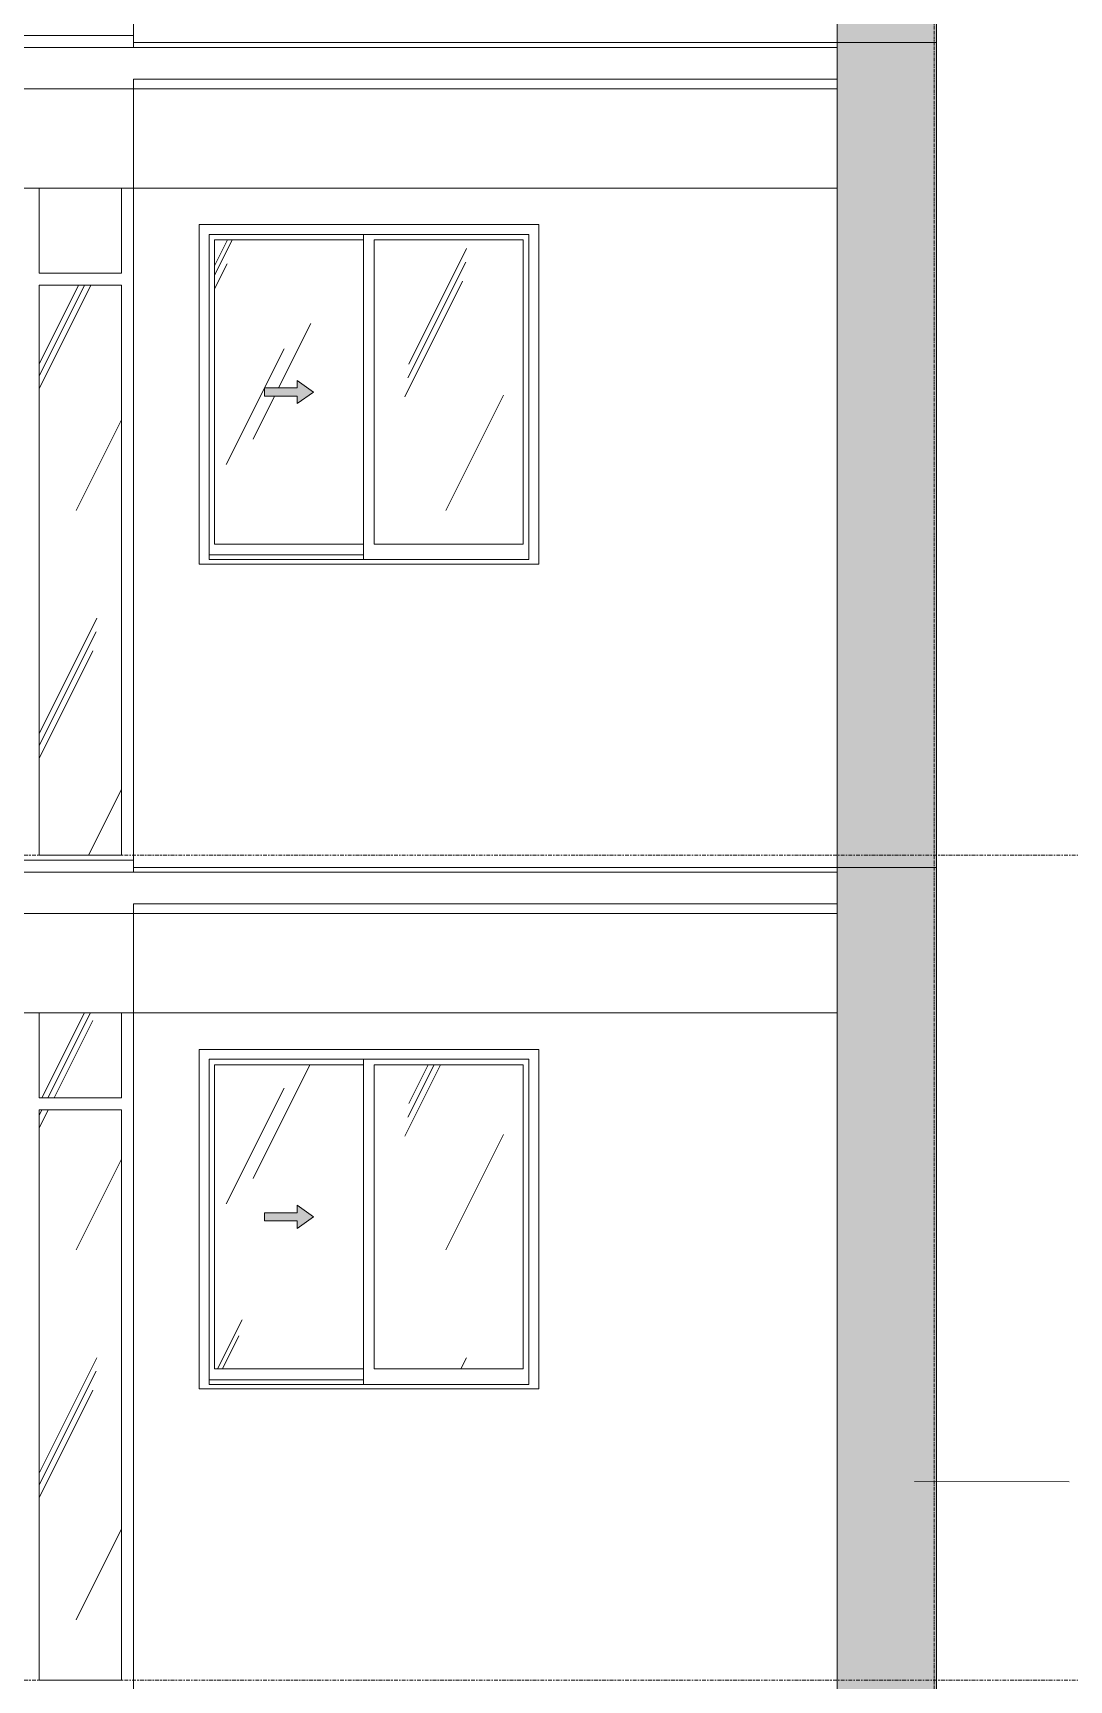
# Model space of a CAD drawing. Header units: millimetres. Extents: x 1240 to 198004, y -7796 to 35300.
# Drawn here: x 175349 to 179620, y 9000 to 15790 of the extents above; entities that cross this region are included whole.
import ezdxf

# ---------------------------------------------------------------- set-up
doc = ezdxf.new("R2010")
doc.units = ezdxf.units.MM
for name, pattern in [('1 NÉT CALL OUT', [6, 3, -3]), ('Centre', [31.75, 6.35, -4.7625, 15.875, -4.7625]), ('Grid Line', [22.225, 12.7, -3.175, 3.175, -3.175])]:
    doc.linetypes.add(name, pattern=pattern)
for name, color, linetype, lineweight in [('0-2', 50, 'Continuous', 5), ('A-DETL-GENF', 92, 'Continuous', 9), ('A-DETL-GENF-2', 92, '1 NÉT CALL OUT', 9), ('A-FLOR', 192, 'Continuous', 9), ('A-FLOR-2', 7, 'Continuous', 9), ('A-FLOR-LEVL-2', 51, 'Centre', 9), ('A-GLAZ', 151, 'Continuous', 9), ('A-GLAZ-3', 7, '1 NÉT CALL OUT', 9), ('A-GLAZ-CURT', 52, 'Continuous', 9), ('A-WALL', 113, 'Continuous', 9), ('A-WALL-IDEN', 211, 'Continuous', 9), ('A-WALL-PATT-3', 111, 'Continuous', 5), ('S-BEAM-3', 7, 'Continuous', 9), ('S-GRID-1', 1, 'Grid Line', 9)]:
    doc.layers.add(name, color=color, linetype=linetype, lineweight=lineweight)
pattern_1 = [(63.435, (1790.26, 104.33), (-0.001, 1524.001), [532.46, -2875.304]), (63.435, (266.26, 104.33), (-0.001, 1524.001), [532.46, -2875.304]), (63.435, (2519.8, 398.8), (-0.001, 1524.001), [532.46, -2875.304]), (63.435, (995.8, 398.8), (-0.001, 1524.001), [532.46, -2875.304]), (63.435, (2409.4, 294.83), (-0.001, 1524.001), [532.46, -2875.304]), (63.435, (885.4, 294.83), (-0.001, 1524.001), [532.46, -2875.304]), (63.435, (2296.8, 890.1), (-0.001, 1524.001), [258.8, -3148.965]), (63.435, (772.8, 890.1), (-0.001, 1524.001), [258.8, -3148.965]), (63.435, (2223.2, 797.95), (-0.001, 1524.001), [532.46, -2875.304]), (63.435, (699.2, 797.95), (-0.001, 1524.001), [532.46, -2875.304]), (63.435, (2236.2, 864.1), (-0.001, 1524.001), [532.46, -2875.304]), (63.435, (712.2, 864.1), (-0.001, 1524.001), [532.46, -2875.304]), (63.435, (1621.35, 573.94), (-0.001, 1524.001), [532.46, -2875.304]), (63.435, (97.35, 573.94), (-0.001, 1524.001), [532.46, -2875.3]), (63.435, (1634.34, 651.9), (-0.001, 1524.001), [532.46, -2875.304]), (63.435, (110.34, 651.9), (-0.001, 1524.001), [532.46, -2875.3]), (63.435, (1637.84, 708.1), (-0.001, 1524.001), [532.46, -2875.304]), (63.435, (113.84, 708.1), (-0.001, 1524.001), [532.46, -2875.3])]

# ---------------------------------------------------------------- blocks, each defined once
blk = doc.blocks.new('NCV_TKTC_KET CAU_rvt-2-TKCS_MẶT ĐỨNG NỘI KHU 2')
at = {"layer": 'A-FLOR-2'}
for p, q in [((-23335.3, 15730), (-17636.9, 15730)), ((-17636.9, 15560), (-23335.3, 15560)), ((-23335.3, 12330), (-17636.9, 12330)), ((-17636.9, 12160), (-23335.3, 12160))]:
    blk.add_line(p, q, dxfattribs=at)
at = {"layer": 'S-BEAM-3'}
for p, q in [((-23335.3, 15730), (-17636.9, 15730)), ((-17636.9, 15150), (-23335.3, 15150)), ((-23335.3, 12330), (-17636.9, 12330)), ((-17636.9, 11750), (-23335.3, 11750))]:
    blk.add_line(p, q, dxfattribs=at)
blk = doc.blocks.new('System Panel - Glazed-V312-TKCS_MẶT ĐỨNG NỘI KHU 2')
at = {"layer": 'A-GLAZ-CURT'}
h = blk.add_hatch(dxfattribs=at)
h.set_pattern_fill('FP_36', color=256, style=0, pattern_type=2)
h.set_pattern_definition(pattern_1)
h.paths.add_polyline_path([(-20586.9, 9000), (-20586.9, 11350), (-20926.9, 11350), (-20926.9, 9000)])
for p, q in [((-20586.9, 11350), (-20926.9, 11350)), ((-20926.9, 11350), (-20926.9, 9000)), ((-20586.9, 9000), (-20586.9, 11350)), ((-20926.9, 9000), (-20586.9, 9000))]:
    blk.add_line(p, q, dxfattribs=at)
blk = doc.blocks.new('System Panel - Glazed-V315-TKCS_MẶT ĐỨNG NỘI KHU 2')
at = {"layer": 'A-GLAZ-CURT'}
h = blk.add_hatch(dxfattribs=at)
h.set_pattern_fill('FP_36', color=256, style=0, pattern_type=2)
h.set_pattern_definition(pattern_1)
h.paths.add_polyline_path([(-20586.9, 11400), (-20586.9, 11750), (-20926.9, 11750), (-20926.9, 11400)])
for p, q in [((-20926.9, 11750), (-20926.9, 11400)), ((-20586.9, 11400), (-20586.9, 11750)), ((-20926.9, 11400), (-20586.9, 11400))]:
    blk.add_line(p, q, dxfattribs=at)
blk = doc.blocks.new('System Panel - Glazed-V470-TKCS_MẶT ĐỨNG NỘI KHU 2')
at = {"layer": 'A-GLAZ-CURT'}
h = blk.add_hatch(dxfattribs=at)
h.set_pattern_fill('FP_36', color=256, style=0, pattern_type=2)
h.set_pattern_definition(pattern_1)
h.paths.add_polyline_path([(-20586.9, 12400), (-20586.9, 14750), (-20926.9, 14750), (-20926.9, 12400)])
for p, q in [((-20586.9, 14750), (-20926.9, 14750)), ((-20926.9, 14750), (-20926.9, 12400)), ((-20586.9, 12400), (-20586.9, 14750)), ((-20926.9, 12400), (-20586.9, 12400))]:
    blk.add_line(p, q, dxfattribs=at)
blk = doc.blocks.new('System Panel - Glazed-V473-TKCS_MẶT ĐỨNG NỘI KHU 2')
at = {"layer": 'A-GLAZ-CURT'}
for p, q in [((-20926.9, 15150), (-20926.9, 14800)), ((-20586.9, 14800), (-20586.9, 15150)), ((-20926.9, 14800), (-20586.9, 14800))]:
    blk.add_line(p, q, dxfattribs=at)
blk = doc.blocks.new('1_FAMILY RVT - W01-WxH 1400x1400xmm-V523-TKCS_MẶT ĐỨNG NỘI KHU 2')
at = {"layer": 'A-DETL-GENF-2'}
blk.add_hatch(color=256, dxfattribs=at).paths.add_polyline_path([(-19862.4, 10862.1), (-19794.7, 10909.5), (-19862.4, 10957), (-19862.4, 10926.5), (-19997.9, 10926.5), (-19997.9, 10892.6), (-19862.4, 10892.6)])
at = {"layer": 'A-GLAZ'}
h = blk.add_hatch(dxfattribs=at)
h.set_pattern_fill('FP_36', color=256, style=0, pattern_type=2)
h.set_pattern_definition(pattern_1)
h.paths.add_polyline_path([(-19589.2, 10282.6), (-19589.2, 11536.5), (-20203.4, 11536.5), (-20203.4, 10282.6), (-19702, 10282.6)])
h.paths.add_polyline_path([(-19862.4, 10862.1), (-19862.4, 10892.6), (-19997.9, 10892.6), (-19997.9, 10926.5), (-19862.4, 10926.5), (-19862.4, 10957), (-19794.7, 10909.5), (-19818.9, 10892.6)])
h = blk.add_hatch(dxfattribs=at)
h.set_pattern_fill('FP_36', color=256, style=0, pattern_type=2)
h.set_pattern_definition(pattern_1)
h.paths.add_polyline_path([(-18930.4, 10282.6), (-18930.4, 11536.5), (-19544.7, 11536.5), (-19544.7, 10282.6)])
at = {"layer": 'A-DETL-GENF'}
for p, q in [((-19862.4, 10957), (-19862.4, 10926.5)), ((-19794.7, 10909.5), (-19862.4, 10957)), ((-19794.7, 10909.5), (-19862.4, 10957)), ((-19862.4, 10957), (-19862.4, 10926.5)), ((-19997.9, 10926.5), (-19997.9, 10892.6)), ((-19997.9, 10926.5), (-19862.4, 10926.5)), ((-19862.4, 10926.5), (-19997.9, 10926.5)), ((-19997.9, 10926.5), (-19997.9, 10892.6)), ((-19997.9, 10892.6), (-19862.4, 10892.6)), ((-19997.9, 10892.6), (-19862.4, 10892.6)), ((-19794.7, 10909.5), (-19862.4, 10862.1)), ((-19862.4, 10862.1), (-19794.7, 10909.5)), ((-19862.4, 10892.6), (-19862.4, 10862.1)), ((-19862.4, 10892.6), (-19862.4, 10862.1))]:
    blk.add_line(p, q, dxfattribs=at)
at = {"layer": 'A-GLAZ'}
for p, q in [((-18866.9, 11600), (-20266.9, 11600)), ((-20266.9, 11600), (-20266.9, 10200)), ((-20226, 11559.1), (-18907.9, 11559.1)), ((-20226, 10219), (-20226, 11559.1)), ((-19589.2, 11559.1), (-19589.2, 10219)), ((-18907.9, 10219), (-18907.9, 11559.1)), ((-18866.9, 11600), (-18866.9, 10200)), ((-20203.4, 11536.5), (-20203.4, 10282.6)), ((-19589.2, 11536.5), (-20203.4, 11536.5)), ((-19544.7, 10282.6), (-19544.7, 11536.5)), ((-19544.7, 11536.5), (-18930.4, 11536.5)), ((-18930.4, 11536.5), (-18930.4, 10282.6)), ((-20203.4, 10282.6), (-19589.2, 10282.6)), ((-18930.4, 10282.6), (-19544.7, 10282.6)), ((-18866.9, 10200), (-20266.9, 10200)), ((-19589.2, 10238.1), (-20226, 10238.1)), ((-19589.2, 10238.1), (-20226, 10238.1)), ((-18907.9, 10219), (-20226, 10219))]:
    blk.add_line(p, q, dxfattribs=at)
blk = doc.blocks.new('1_FAMILY RVT - W01-WxH 1400x1400xmm-V524-TKCS_MẶT ĐỨNG NỘI KHU 2')
at = {"layer": 'A-DETL-GENF-2'}
blk.add_hatch(color=256, dxfattribs=at).paths.add_polyline_path([(-19862.4, 14262.1), (-19794.7, 14309.5), (-19862.4, 14357), (-19862.4, 14326.5), (-19997.9, 14326.5), (-19997.9, 14292.6), (-19862.4, 14292.6)])
at = {"layer": 'A-GLAZ'}
h = blk.add_hatch(dxfattribs=at)
h.set_pattern_fill('FP_36', color=256, style=0, pattern_type=2)
h.set_pattern_definition(pattern_1)
h.paths.add_polyline_path([(-20203.4, 13682.6), (-19589.2, 13682.6), (-19589.2, 14936.5), (-20203.4, 14936.5), (-20203.4, 14292.6)])
h.paths.add_polyline_path([(-19862.4, 14262.1), (-19862.4, 14292.6), (-19997.9, 14292.6), (-19997.9, 14326.5), (-19862.4, 14326.5), (-19862.4, 14357), (-19794.7, 14309.5), (-19818.9, 14292.6)])
h = blk.add_hatch(dxfattribs=at)
h.set_pattern_fill('FP_36', color=256, style=0, pattern_type=2)
h.set_pattern_definition(pattern_1)
h.paths.add_polyline_path([(-19544.7, 13682.6), (-18930.4, 13682.6), (-18930.4, 14936.5), (-19544.7, 14936.5), (-19544.7, 14420.6)])
at = {"layer": 'A-DETL-GENF'}
for p, q in [((-19862.4, 14357), (-19862.4, 14326.5)), ((-19794.7, 14309.5), (-19862.4, 14357)), ((-19794.7, 14309.5), (-19862.4, 14357)), ((-19862.4, 14357), (-19862.4, 14326.5)), ((-19997.9, 14326.5), (-19997.9, 14292.6)), ((-19997.9, 14326.5), (-19862.4, 14326.5)), ((-19862.4, 14326.5), (-19997.9, 14326.5)), ((-19997.9, 14326.5), (-19997.9, 14292.6)), ((-19997.9, 14292.6), (-19862.4, 14292.6)), ((-19997.9, 14292.6), (-19862.4, 14292.6)), ((-19794.7, 14309.5), (-19862.4, 14262.1)), ((-19862.4, 14262.1), (-19794.7, 14309.5)), ((-19862.4, 14292.6), (-19862.4, 14262.1)), ((-19862.4, 14292.6), (-19862.4, 14262.1))]:
    blk.add_line(p, q, dxfattribs=at)
at = {"layer": 'A-GLAZ'}
for p, q in [((-18866.9, 15000), (-20266.9, 15000)), ((-20266.9, 15000), (-20266.9, 13600)), ((-20226, 14959.1), (-18907.9, 14959.1)), ((-20226, 13619), (-20226, 14959.1)), ((-19589.2, 14959.1), (-19589.2, 13619)), ((-18907.9, 13619), (-18907.9, 14959.1)), ((-18866.9, 15000), (-18866.9, 13600)), ((-20203.4, 14936.5), (-20203.4, 13682.6)), ((-19589.2, 14936.5), (-20203.4, 14936.5)), ((-19544.7, 13682.6), (-19544.7, 14936.5)), ((-19544.7, 14936.5), (-18930.4, 14936.5)), ((-18930.4, 14936.5), (-18930.4, 13682.6)), ((-20203.4, 13682.6), (-19589.2, 13682.6)), ((-18930.4, 13682.6), (-19544.7, 13682.6)), ((-18866.9, 13600), (-20266.9, 13600)), ((-19589.2, 13638.1), (-20226, 13638.1)), ((-19589.2, 13638.1), (-20226, 13638.1)), ((-18907.9, 13619), (-20226, 13619))]:
    blk.add_line(p, q, dxfattribs=at)

msp = doc.modelspace()

# ---------------------------------------------------------------- hatches: boundary and pattern name
at = {"layer": 'A-WALL-PATT-3'}
for points in [[(179064.2, 15750), (179064.2, 19150), (178664.2, 19150), (178664.2, 15750)], [(179074.2, 15750), (179074.2, 19150), (179064.2, 19150), (179064.2, 15750)], [(179064.2, 12350), (179064.2, 15750), (178664.2, 15750), (178664.2, 12350)], [(179074.2, 12350), (179074.2, 15750), (179064.2, 15750), (179064.2, 12350)], [(179064.2, 8950), (179064.2, 12350), (178664.2, 12350), (178664.2, 8950)], [(179074.2, 8950), (179074.2, 12350), (179064.2, 12350), (179064.2, 8950)]]:
    msp.add_hatch(color=256, dxfattribs=at).paths.add_polyline_path(points)

# ---------------------------------------------------------------- linework, layer by layer
at = {"layer": 'A-FLOR'}
for p, q in [((172973.4, 15780), (175764.2, 15780)), ((175764.2, 15730), (172965.8, 15730)), ((175764.2, 15750), (175764.2, 15730)), ((172963.7, 12380), (175764.2, 12380)), ((175764.2, 12330), (172965.8, 12330)), ((175764.2, 12350), (175764.2, 12330))]:
    msp.add_line(p, q, dxfattribs=at)
at = {"layer": 'A-FLOR-LEVL-2'}
for p, q in [((104944.5, 12400), (194512.3, 12400)), ((104944.5, 9000), (194512.3, 9000))]:
    msp.add_line(p, q, dxfattribs=at)
at = {"layer": 'A-WALL'}
for p, q in [((179074.2, 29350), (179074.2, 4700)), ((178664.2, 22550), (178664.2, 2200)), ((175764.2, 15750), (175764.2, 19000)), ((175764.2, 15750), (179074.2, 15750)), ((179074.2, 15750), (178664.2, 15750)), ((178664.2, 15600), (175764.2, 15600)), ((175764.2, 12350), (175764.2, 15600)), ((175764.2, 12350), (179074.2, 12350)), ((179074.2, 12350), (178664.2, 12350)), ((178664.2, 12200), (175764.2, 12200)), ((175764.2, 8950), (175764.2, 12200))]:
    msp.add_line(p, q, dxfattribs=at)
at = {"layer": 'A-WALL-IDEN'}
msp.add_line((178983.5, 9818.9), (179620.4, 9817.4), dxfattribs=at)
at = {"layer": 'S-GRID-1'}
msp.add_line((179064.2, 5.5), (179064.2, 30542.5), dxfattribs=at)

# ---------------------------------------------------------------- block references
at = {"layer": '0-2'}
msp.add_blockref('NCV_TKTC_KET CAU_rvt-2-TKCS_MẶT ĐỨNG NỘI KHU 2', (196301.1, 0), dxfattribs=at)
at = {"layer": 'A-GLAZ-3'}
for name in ['1_FAMILY RVT - W01-WxH 1400x1400xmm-V524-TKCS_MẶT ĐỨNG NỘI KHU 2', '1_FAMILY RVT - W01-WxH 1400x1400xmm-V523-TKCS_MẶT ĐỨNG NỘI KHU 2']:
    msp.add_blockref(name, (196301.1, 0), dxfattribs=at)
at = {"layer": 'A-GLAZ-CURT'}
for name in ['System Panel - Glazed-V473-TKCS_MẶT ĐỨNG NỘI KHU 2', 'System Panel - Glazed-V470-TKCS_MẶT ĐỨNG NỘI KHU 2', 'System Panel - Glazed-V315-TKCS_MẶT ĐỨNG NỘI KHU 2', 'System Panel - Glazed-V312-TKCS_MẶT ĐỨNG NỘI KHU 2']:
    msp.add_blockref(name, (196301.1, 0), dxfattribs=at)

doc.saveas('drawing.dxf')
